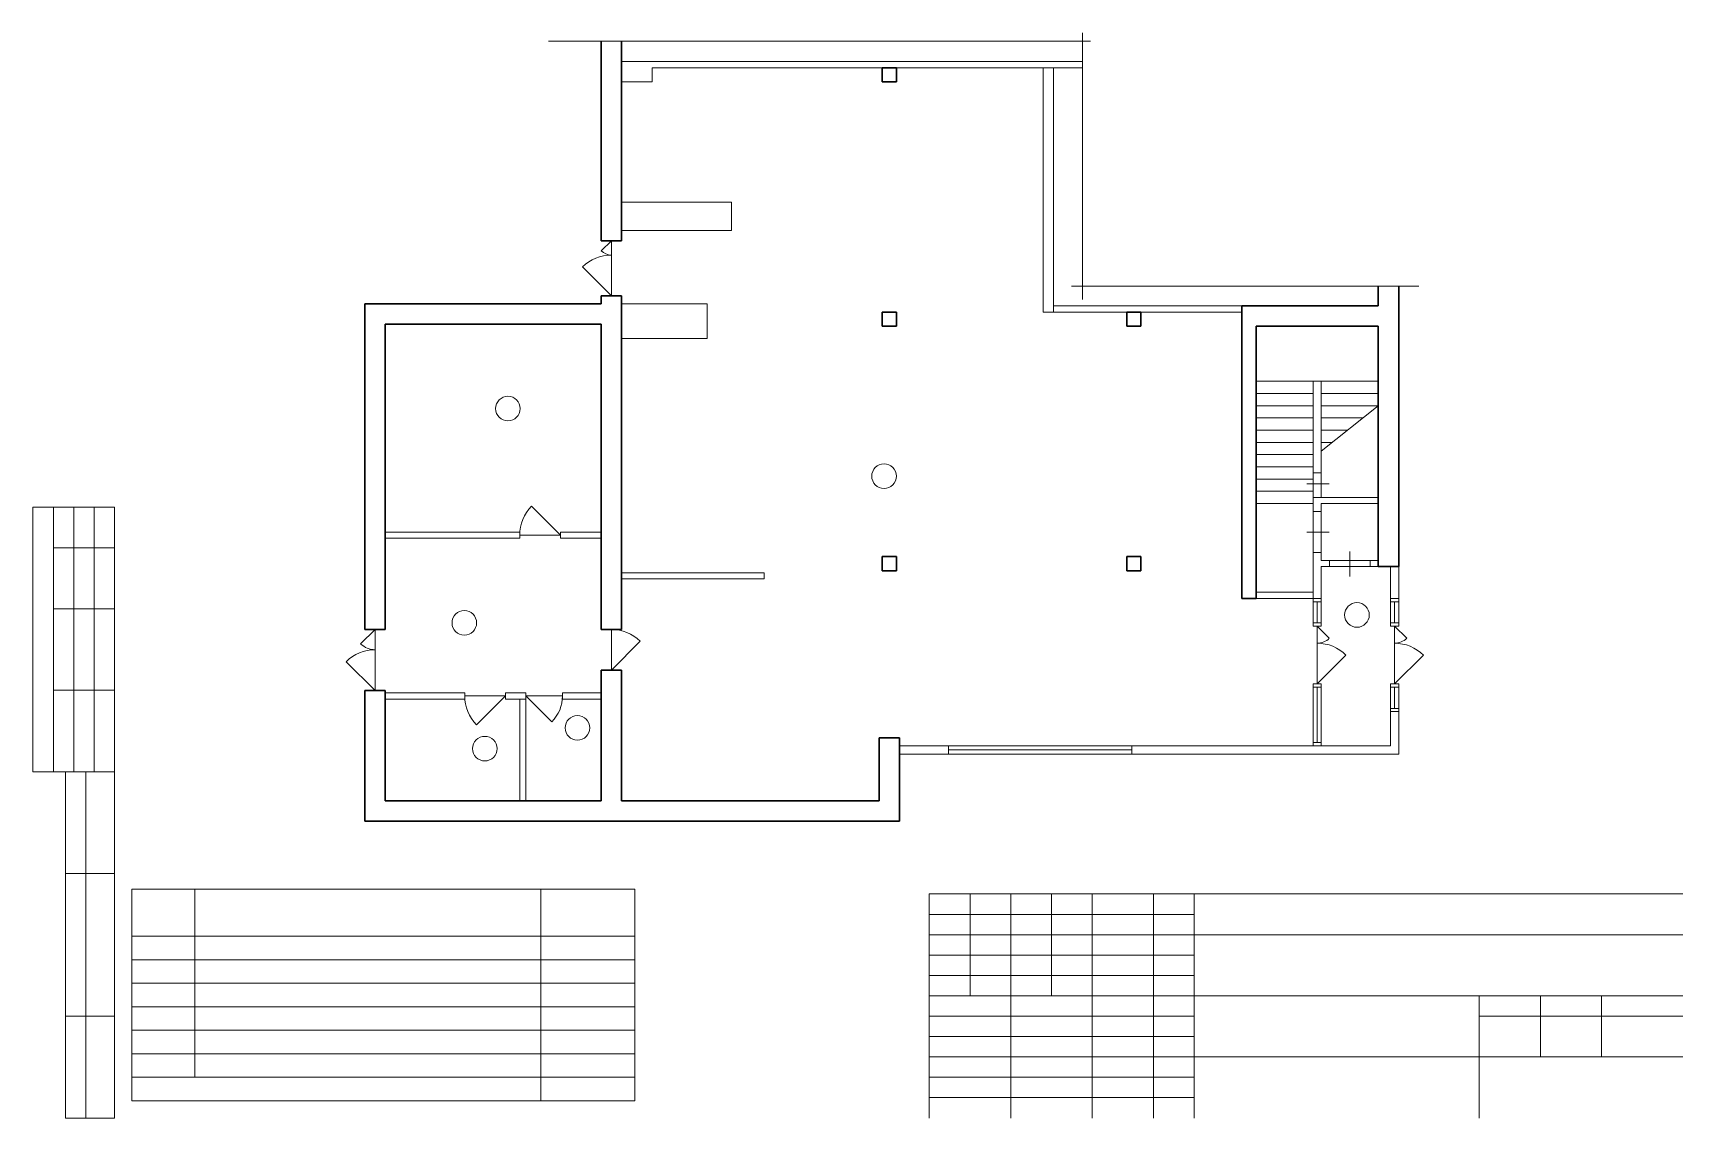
# Model space of a CAD drawing. Header units: metres. Extents: x 0 to 40.5, y 0.5 to 27.1.
import ezdxf

# ---------------------------------------------------------------- set-up
doc = ezdxf.new("R2010")
doc.units = ezdxf.units.M
doc.header["$MEASUREMENT"] = 0

msp = doc.modelspace()

# ---------------------------------------------------------------- linework, layer by layer
at = {"color": 7, "linetype": 'Continuous', "lineweight": 0}
for p, q in [((25.761, 27.138), (25.761, 20.594)), ((25.96, 26.936), (12.652, 26.936)), ((14.196, 22.036), (13.948, 21.789)), ((14.196, 22.036), (14.196, 20.686)), ((13.489, 21.393), (14.196, 20.686)), ((34.012, 20.919), (25.489, 20.919)), ((30.021, 18.586), (33.021, 18.586)), ((30.021, 18.286), (31.421, 18.286)), ((31.621, 18.286), (33.021, 18.286)), ((30.021, 17.986), (31.421, 17.986)), ((33.021, 17.986), (31.621, 16.868)), ((31.621, 17.986), (33.021, 17.986)), ((30.021, 17.686), (31.421, 17.686)), ((31.621, 17.686), (32.645, 17.686)), ((30.021, 17.386), (31.421, 17.386)), ((30.021, 17.086), (31.421, 17.086)), ((31.621, 17.386), (32.269, 17.386)), ((31.621, 17.086), (31.893, 17.086)), ((30.021, 16.786), (31.421, 16.786)), ((30.021, 16.486), (31.421, 16.486)), ((31.421, 16.336), (31.421, 15.736)), ((31.621, 16.336), (31.621, 15.736)), ((30.021, 16.186), (31.421, 16.186)), ((30.021, 15.886), (31.421, 15.886)), ((31.268, 16.069), (31.812, 16.069)), ((12.946, 14.811), (12.239, 15.518)), ((30.021, 15.586), (31.421, 15.586)), ((31.421, 14.386), (31.421, 15.386)), ((31.621, 15.386), (31.621, 14.386)), ((11.946, 14.811), (12.946, 14.811)), ((31.268, 14.886), (31.812, 14.886)), ((31.821, 14.186), (32.821, 14.186)), ((32.321, 14.41), (32.321, 13.795)), ((31.821, 14.036), (32.821, 14.036)), ((31.421, 13.176), (31.421, 12.656)), ((31.521, 13.176), (31.521, 12.656)), ((31.621, 13.176), (31.621, 12.656)), ((33.321, 13.176), (33.321, 12.656)), ((33.421, 13.176), (33.421, 12.656)), ((33.521, 13.176), (33.521, 12.656)), ((31.521, 12.576), (31.521, 11.156)), ((31.521, 12.576), (31.818, 12.279)), ((33.421, 12.576), (33.421, 11.156)), ((33.421, 12.576), (33.718, 12.279)), ((8.396, 12.496), (8.042, 12.143)), ((8.396, 12.496), (8.396, 10.996)), ((14.196, 12.496), (14.196, 11.496)), ((14.196, 11.496), (14.903, 12.203)), ((32.228, 11.863), (31.521, 11.156)), ((34.128, 11.863), (33.421, 11.156)), ((7.689, 11.703), (8.396, 10.996)), ((31.421, 11.076), (31.421, 9.636)), ((31.521, 11.076), (31.521, 9.716)), ((31.621, 11.076), (31.621, 9.636)), ((33.321, 11.076), (33.321, 10.556)), ((33.421, 10.556), (33.421, 11.076)), ((33.521, 10.556), (33.521, 11.076)), ((11.596, 10.861), (10.596, 10.861)), ((11.596, 10.861), (10.889, 10.154)), ((12.996, 10.861), (12.096, 10.861)), ((12.096, 10.861), (12.732, 10.225)), ((26.971, 9.636), (22.471, 9.636)), ((22.471, 9.536), (26.971, 9.536)), ((26.971, 9.436), (22.471, 9.436)), ((22, 5.5), (28.5, 5.5)), ((22, 5), (28.5, 5)), ((22, 4.5), (28.5, 4.5)), ((2.422, 4.387), (14.776, 4.387)), ((2.422, 3.81), (14.776, 3.81)), ((2.422, 3.232), (14.776, 3.232)), ((22, 3), (28.5, 3)), ((2.422, 2.655), (14.776, 2.655)), ((22, 2.5), (28.5, 2.5)), ((2.422, 2.077), (14.776, 2.077)), ((22, 2), (28.5, 2)), ((2.422, 1.5), (14.776, 1.5)), ((22, 1.5), (28.5, 1.5)), ((22, 1), (28.5, 1))]:
    msp.add_line(p, q, dxfattribs=at)
at = {"color": 7, "linetype": 'Continuous', "lineweight": 30}
for p, q in [((13.946, 26.936), (13.946, 22.036)), ((14.446, 26.936), (14.446, 22.036)), ((20.846, 26.286), (21.196, 26.286)), ((20.846, 25.936), (20.846, 26.286)), ((20.846, 25.936), (21.196, 25.936)), ((21.196, 25.936), (21.196, 26.286)), ((14.446, 22.036), (13.946, 22.036)), ((14.446, 20.686), (13.946, 20.686)), ((13.946, 20.486), (13.946, 20.686)), ((14.446, 20.686), (14.446, 12.496)), ((33.021, 20.919), (33.021, 20.436)), ((33.521, 20.919), (33.521, 14.036)), ((13.946, 20.486), (8.146, 20.486)), ((8.146, 20.486), (8.146, 12.496)), ((20.846, 20.286), (21.196, 20.286)), ((20.846, 19.936), (20.846, 20.286)), ((21.196, 19.936), (21.196, 20.286)), ((26.846, 20.286), (27.196, 20.286)), ((26.846, 19.936), (26.846, 20.286)), ((27.196, 19.936), (27.196, 20.286)), ((29.671, 20.436), (29.671, 13.256)), ((29.671, 20.436), (33.021, 20.436)), ((8.646, 19.986), (8.646, 12.496)), ((13.946, 19.986), (8.646, 19.986)), ((13.946, 19.986), (13.946, 12.496)), ((20.846, 19.936), (21.196, 19.936)), ((26.846, 19.936), (27.196, 19.936)), ((30.021, 19.936), (30.021, 13.256)), ((30.021, 19.936), (33.021, 19.936)), ((33.021, 19.936), (33.021, 14.036)), ((20.846, 14.286), (21.196, 14.286)), ((20.846, 13.936), (20.846, 14.286)), ((21.196, 13.936), (21.196, 14.286)), ((26.846, 14.286), (27.196, 14.286)), ((26.846, 13.936), (26.846, 14.286)), ((27.196, 13.936), (27.196, 14.286)), ((20.846, 13.936), (21.196, 13.936)), ((26.846, 13.936), (27.196, 13.936)), ((33.521, 14.036), (33.021, 14.036)), ((30.021, 13.256), (29.671, 13.256)), ((8.646, 12.496), (8.146, 12.496)), ((13.946, 12.496), (14.446, 12.496)), ((13.946, 11.496), (14.446, 11.496)), ((13.946, 11.496), (13.946, 8.286)), ((14.446, 11.496), (14.446, 8.286)), ((8.646, 10.996), (8.146, 10.996)), ((8.146, 10.996), (8.146, 7.786)), ((8.646, 10.996), (8.646, 8.286)), ((20.771, 9.836), (20.771, 8.286)), ((20.771, 9.836), (21.271, 9.836)), ((21.271, 9.836), (21.271, 7.786)), ((13.946, 8.286), (8.646, 8.286)), ((14.446, 8.286), (20.771, 8.286)), ((21.271, 7.786), (8.146, 7.786))]:
    msp.add_line(p, q, dxfattribs=at)
at = {"color": 7, "linetype": 'Continuous', "lineweight": 13}
for p, q in [((14.446, 26.436), (25.761, 26.436)), ((15.196, 25.936), (14.446, 25.936)), ((15.196, 26.286), (25.761, 26.286)), ((15.196, 26.286), (15.196, 25.936)), ((24.796, 26.286), (24.796, 20.286)), ((25.046, 26.286), (25.046, 20.286)), ((17.146, 22.986), (14.446, 22.986)), ((17.146, 22.986), (17.146, 22.286)), ((17.146, 22.286), (14.446, 22.286)), ((16.546, 20.486), (14.446, 20.486)), ((16.546, 20.486), (16.546, 19.636)), ((29.671, 20.286), (24.796, 20.286)), ((29.671, 20.436), (25.046, 20.436)), ((16.546, 19.636), (14.446, 19.636)), ((31.421, 16.336), (31.421, 18.586)), ((31.621, 16.336), (31.621, 18.586)), ((31.421, 16.336), (31.621, 16.336)), ((0, 15.5), (2, 15.5)), ((0, 15.5), (0, 9)), ((0.5, 15.5), (0.5, 9)), ((1, 15.5), (1, 9)), ((1.5, 15.5), (1.5, 9)), ((2, 15.5), (2, 0.5)), ((31.421, 15.386), (31.421, 15.736)), ((31.421, 15.736), (33.021, 15.736)), ((31.621, 15.386), (31.621, 15.586)), ((31.621, 15.586), (33.021, 15.586)), ((31.421, 15.386), (31.621, 15.386)), ((8.646, 14.886), (11.946, 14.886)), ((8.646, 14.736), (11.946, 14.736)), ((11.946, 14.886), (11.946, 14.736)), ((12.946, 14.886), (12.946, 14.736)), ((12.946, 14.886), (13.946, 14.886)), ((12.946, 14.736), (13.946, 14.736)), ((0.5, 14.5), (2, 14.5)), ((31.421, 14.386), (31.621, 14.386)), ((31.621, 14.186), (31.621, 14.386)), ((31.621, 14.186), (31.821, 14.186)), ((31.821, 14.036), (31.821, 14.186)), ((32.821, 14.036), (32.821, 14.186)), ((32.821, 14.186), (33.021, 14.186)), ((17.946, 13.886), (14.446, 13.886)), ((17.946, 13.886), (17.946, 13.736)), ((31.621, 14.036), (31.821, 14.036)), ((32.821, 14.036), (33.021, 14.036)), ((17.946, 13.736), (14.446, 13.736)), ((30.021, 13.406), (31.421, 13.406)), ((0.5, 13), (2, 13)), ((30.021, 13.256), (31.621, 13.256)), ((0.5, 11), (2, 11)), ((8.646, 10.936), (10.596, 10.936)), ((10.596, 10.936), (10.596, 10.786)), ((11.596, 10.936), (11.596, 10.786)), ((11.596, 10.936), (12.096, 10.936)), ((12.096, 10.936), (12.096, 8.286)), ((12.996, 10.936), (12.996, 10.786)), ((12.996, 10.936), (13.946, 10.936)), ((8.646, 10.786), (10.596, 10.786)), ((11.596, 10.786), (12.096, 10.786)), ((11.946, 10.786), (11.946, 8.286)), ((12.996, 10.786), (13.946, 10.786)), ((33.321, 10.556), (33.321, 9.636)), ((33.521, 10.556), (33.521, 9.436)), ((21.271, 9.636), (22.471, 9.636)), ((21.271, 9.436), (22.471, 9.436)), ((22.471, 9.636), (22.471, 9.436)), ((26.971, 9.636), (26.971, 9.436)), ((26.971, 9.636), (33.321, 9.636)), ((26.971, 9.436), (33.521, 9.436)), ((0, 9), (2, 9)), ((1.3, 0.5), (1.3, 9)), ((0.8, 6.5), (2, 6.5)), ((2.422, 6.12), (14.776, 6.12)), ((2.422, 6.12), (2.422, 0.922)), ((3.969, 6.12), (3.969, 1.5)), ((12.466, 6.12), (12.466, 0.922)), ((14.776, 6.12), (14.776, 0.922)), ((22, 6), (40.5, 6)), ((22, 6), (22, 0.5)), ((23, 6), (23, 3.5)), ((24, 6), (24, 0.5)), ((25, 6), (25, 3.5)), ((26, 6), (26, 0.5)), ((27.5, 6), (27.5, 0.5)), ((28.5, 6), (28.5, 0.5)), ((2.422, 4.965), (14.776, 4.965)), ((28.5, 5), (40.5, 5)), ((22, 4), (28.5, 4)), ((22, 3.5), (40.5, 3.5)), ((0.8, 3), (2, 3)), ((35.5, 3), (40.5, 3)), ((28.5, 2), (40.5, 2)), ((2.422, 0.922), (14.776, 0.922))]:
    msp.add_line(p, q, dxfattribs=at)
at = {"color": 7, "linetype": 'Continuous', "lineweight": 13, "flags": 128}
for points in [[(31.621, 14.036), (31.621, 13.176), (31.421, 13.176), (31.421, 14.386)], [(33.521, 14.036), (33.521, 13.176), (33.321, 13.176), (33.321, 14.036)], [(33.321, 13.256), (33.521, 13.256)], [(33.521, 10.556), (33.321, 10.556)], [(33.321, 10.476), (33.521, 10.476)], [(31.421, 9.636), (31.421, 9.716), (31.421, 9.716), (31.621, 9.716), (31.621, 9.636)], [(2, 0.5), (0.8, 0.5), (0.8, 9)], [(35.5, 3.5), (35.5, 0.5)], [(37, 3.5), (37, 2)], [(38.5, 3.5), (38.5, 2)]]:
    msp.add_lwpolyline(points, dxfattribs=at)
for points in [[(31.421, 12.656), (31.621, 12.656), (31.621, 12.576), (31.421, 12.576), (31.421, 12.656)], [(33.321, 12.656), (33.521, 12.656), (33.521, 12.576), (33.321, 12.576), (33.321, 12.656)], [(31.421, 11.156), (31.621, 11.156), (31.621, 11.076), (31.421, 11.076), (31.421, 11.156)], [(33.321, 11.156), (33.521, 11.156), (33.521, 11.076), (33.321, 11.076), (33.321, 11.156)]]:
    msp.add_lwpolyline(points, close=True, dxfattribs=at)
at = {"color": 7, "linetype": 'Continuous', "lineweight": 13}
for centre in [(11.657, 17.917), (20.889, 16.257), (32.497, 12.85), (10.587, 12.656), (13.364, 10.078), (11.09, 9.568)]:
    msp.add_circle(centre, 0.302, dxfattribs=at)
at = {"color": 7, "linetype": 'Continuous', "lineweight": 0}
for centre, radius, start, end in [((14.196, 20.686), 1, 90, 135), ((14.196, 22.036), 0.35, 225, 270), ((12.946, 14.811), 1, 135, 180), ((14.196, 11.496), 1, 45, 90), ((31.521, 12.576), 0.42, 270, 315), ((31.521, 11.156), 1, 45, 90), ((33.421, 12.576), 0.42, 270, 315), ((33.421, 11.156), 1, 45, 90), ((8.396, 10.996), 1, 90, 135), ((8.396, 12.496), 0.5, 225, 270), ((11.596, 10.861), 1, 180, 225), ((12.096, 10.861), 0.9, 315, 0)]:
    msp.add_arc(centre, radius, start, end, dxfattribs=at)

doc.saveas('drawing.dxf')
